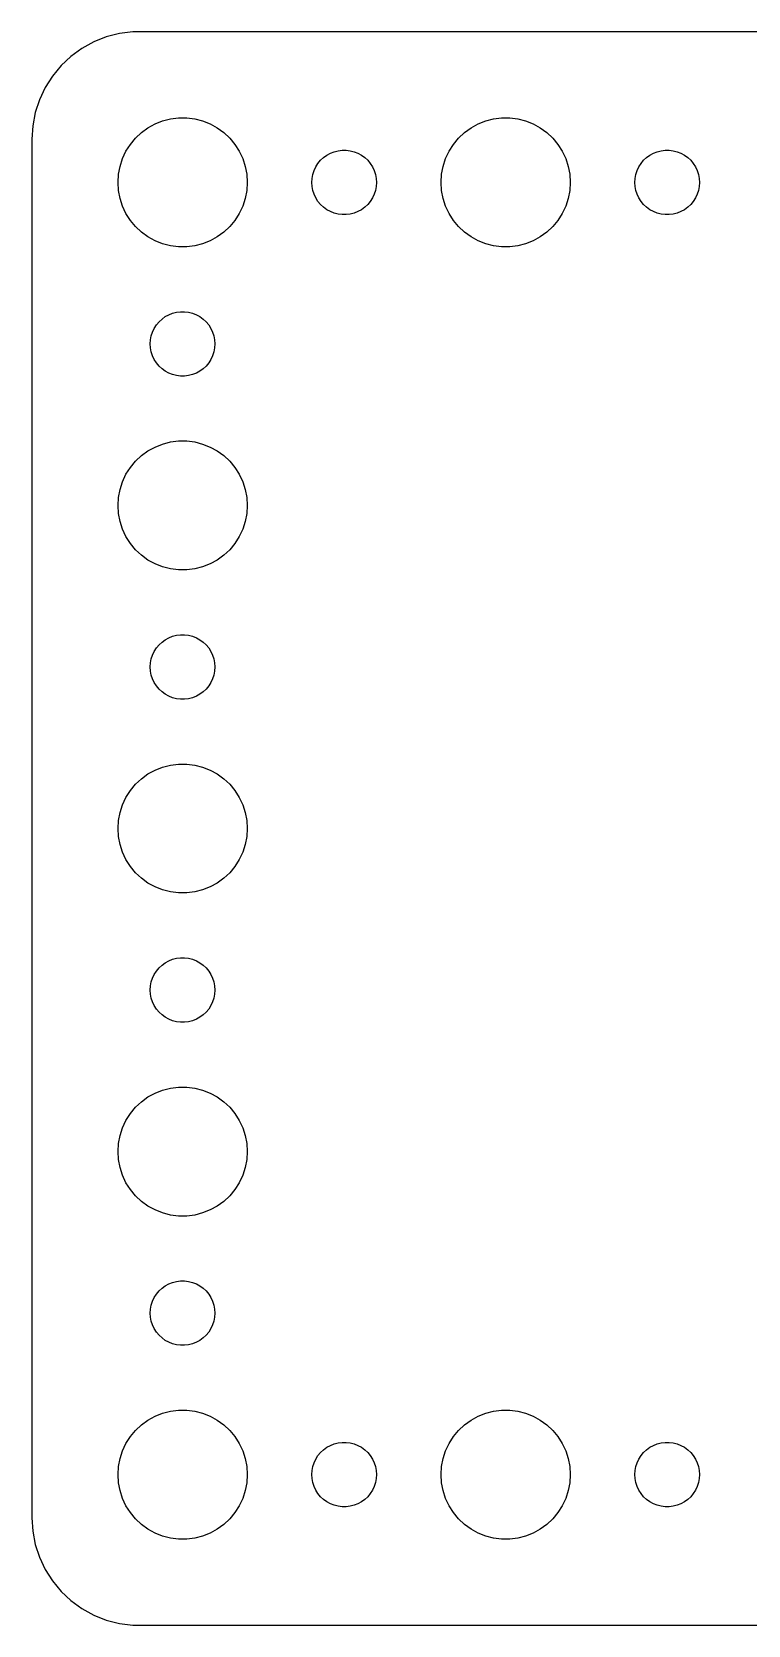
# Model space of a CAD drawing. Header units: metres. Extents: x -37 to 37, y 131 to 289.
# Drawn here: x -37 to -3.7, y 131 to 205 of the extents above; entities that cross this region are included whole.
import ezdxf

# ---------------------------------------------------------------- set-up
doc = ezdxf.new("R2010")
doc.units = ezdxf.units.M

msp = doc.modelspace()

# ---------------------------------------------------------------- linework, layer by layer
for p, q in [((-32.3139, 204.99), (-32.9369, 204.911)), ((32.3139, 204.99), (-32.3139, 204.99)), ((-34.6791, 204.222), (-35.1871, 203.853)), ((-34.1289, 204.524), (-34.6791, 204.222)), ((-33.5451, 204.755), (-34.1289, 204.524)), ((-32.9369, 204.911), (-33.5451, 204.755)), ((-35.1871, 203.853), (-35.6448, 203.423)), ((-36.0451, 202.939), (-36.3815, 202.409)), ((-35.6448, 203.423), (-36.0451, 202.939)), ((-36.3815, 202.409), (-36.6489, 201.841)), ((-36.8429, 201.243), (-36.9606, 200.627)), ((-36.6489, 201.841), (-36.8429, 201.243)), ((-36.9606, 200.627), (-37, 200)), ((-31.9123, 200.312), (-31.6075, 200.533)), ((-31.6075, 200.533), (-31.2773, 200.714)), ((-31.2773, 200.714), (-30.927, 200.853)), ((-30.927, 200.853), (-30.5621, 200.947)), ((-30.5621, 200.947), (-30.1884, 200.994)), ((-30.1884, 200.994), (-29.8116, 200.994)), ((-29.8116, 200.994), (-29.4379, 200.947)), ((-29.4379, 200.947), (-29.0729, 200.853)), ((-29.0729, 200.853), (-28.7227, 200.714)), ((-28.7227, 200.714), (-28.3925, 200.533)), ((-28.3925, 200.533), (-28.0877, 200.312)), ((-16.9123, 200.312), (-16.6075, 200.533)), ((-16.6075, 200.533), (-16.2773, 200.714)), ((-16.2773, 200.714), (-15.927, 200.853)), ((-15.927, 200.853), (-15.5621, 200.947)), ((-15.5621, 200.947), (-15.1884, 200.994)), ((-15.1884, 200.994), (-14.8116, 200.994)), ((-14.8116, 200.994), (-14.4379, 200.947)), ((-14.4379, 200.947), (-14.0729, 200.853)), ((-14.0729, 200.853), (-13.7227, 200.714)), ((-13.7227, 200.714), (-13.3925, 200.533)), ((-13.3925, 200.533), (-13.0877, 200.312)), ((-37, 200), (-37, 136)), ((-32.6289, 199.445), (-32.427, 199.763)), ((-32.427, 199.763), (-32.1869, 200.054)), ((-32.1869, 200.054), (-31.9123, 200.312)), ((-28.0877, 200.312), (-27.8131, 200.054)), ((-27.8131, 200.054), (-27.5729, 199.763)), ((-27.5729, 199.763), (-27.3711, 199.445)), ((-17.6289, 199.445), (-17.427, 199.763)), ((-17.427, 199.763), (-17.1869, 200.054)), ((-17.1869, 200.054), (-16.9123, 200.312)), ((-13.0877, 200.312), (-12.8131, 200.054)), ((-12.8131, 200.054), (-12.5729, 199.763)), ((-12.5729, 199.763), (-12.3711, 199.445)), ((-32.9057, 198.746), (-32.7893, 199.104)), ((-32.7893, 199.104), (-32.6289, 199.445)), ((-27.3711, 199.445), (-27.2107, 199.104)), ((-27.2107, 199.104), (-27.0942, 198.746)), ((-23.7135, 198.882), (-23.5934, 199.027)), ((-23.5934, 199.027), (-23.4561, 199.156)), ((-23.4561, 199.156), (-23.3037, 199.266)), ((-23.3037, 199.266), (-23.1387, 199.357)), ((-23.1387, 199.357), (-22.9635, 199.427)), ((-22.9635, 199.427), (-22.7811, 199.473)), ((-22.7811, 199.473), (-22.5942, 199.497)), ((-22.5942, 199.497), (-22.4058, 199.497)), ((-22.4058, 199.497), (-22.2189, 199.473)), ((-22.2189, 199.473), (-22.0365, 199.427)), ((-22.0365, 199.427), (-21.8613, 199.357)), ((-21.8613, 199.357), (-21.6963, 199.266)), ((-21.6963, 199.266), (-21.5439, 199.156)), ((-21.5439, 199.156), (-21.4065, 199.027)), ((-21.4065, 199.027), (-21.2865, 198.882)), ((-17.9057, 198.746), (-17.7893, 199.104)), ((-17.7893, 199.104), (-17.6289, 199.445)), ((-12.3711, 199.445), (-12.2107, 199.104)), ((-12.2107, 199.104), (-12.0942, 198.746)), ((-8.71352, 198.882), (-8.59344, 199.027)), ((-8.59344, 199.027), (-8.45613, 199.156)), ((-8.45613, 199.156), (-8.30373, 199.266)), ((-8.30373, 199.266), (-8.13866, 199.357)), ((-8.13866, 199.357), (-7.96352, 199.427)), ((-7.96352, 199.427), (-7.78107, 199.473)), ((-7.78107, 199.473), (-7.59418, 199.497)), ((-7.59418, 199.497), (-7.40581, 199.497)), ((-7.40581, 199.497), (-7.21892, 199.473)), ((-7.21892, 199.473), (-7.03647, 199.427)), ((-7.03647, 199.427), (-6.86133, 199.357)), ((-6.86133, 199.357), (-6.69626, 199.266)), ((-6.69626, 199.266), (-6.54385, 199.156)), ((-6.54385, 199.156), (-6.40654, 199.027)), ((-6.40654, 199.027), (-6.28647, 198.882)), ((-33, 198), (-32.9763, 198.376)), ((-32.9763, 198.376), (-32.9057, 198.746)), ((-27.0942, 198.746), (-27.0237, 198.376)), ((-27.0237, 198.376), (-27, 198)), ((-23.9882, 198.188), (-23.9529, 198.373)), ((-23.9529, 198.373), (-23.8947, 198.552)), ((-23.8947, 198.552), (-23.8145, 198.723)), ((-23.8145, 198.723), (-23.7135, 198.882)), ((-21.2865, 198.882), (-21.1855, 198.723)), ((-21.1855, 198.723), (-21.1053, 198.552)), ((-21.1053, 198.552), (-21.0471, 198.373)), ((-21.0471, 198.373), (-21.0118, 198.188)), ((-18, 198), (-17.9763, 198.376)), ((-17.9763, 198.376), (-17.9057, 198.746)), ((-12.0942, 198.746), (-12.0237, 198.376)), ((-12.0237, 198.376), (-12, 198)), ((-8.98816, 198.188), (-8.95287, 198.373)), ((-8.95287, 198.373), (-8.89465, 198.552)), ((-8.89465, 198.552), (-8.81445, 198.723)), ((-8.81445, 198.723), (-8.71352, 198.882)), ((-6.28647, 198.882), (-6.18553, 198.723)), ((-6.18553, 198.723), (-6.10533, 198.552)), ((-6.10533, 198.552), (-6.04712, 198.373)), ((-6.04712, 198.373), (-6.01183, 198.188)), ((-32.9763, 197.624), (-33, 198)), ((-32.9057, 197.254), (-32.9763, 197.624)), ((-27.0237, 197.624), (-27.0942, 197.254)), ((-27, 198), (-27.0237, 197.624)), ((-24, 198), (-23.9882, 198.188)), ((-23.9882, 197.812), (-24, 198)), ((-23.9529, 197.627), (-23.9882, 197.812)), ((-23.8947, 197.448), (-23.9529, 197.627)), ((-21.0471, 197.627), (-21.1053, 197.448)), ((-21.0118, 197.812), (-21.0471, 197.627)), ((-21.0118, 198.188), (-21, 198)), ((-21, 198), (-21.0118, 197.812)), ((-17.9763, 197.624), (-18, 198)), ((-17.9057, 197.254), (-17.9763, 197.624)), ((-12.0237, 197.624), (-12.0942, 197.254)), ((-12, 198), (-12.0237, 197.624)), ((-9, 198), (-8.98816, 198.188)), ((-8.98816, 197.812), (-9, 198)), ((-8.95287, 197.627), (-8.98816, 197.812)), ((-8.89465, 197.448), (-8.95287, 197.627)), ((-6.04712, 197.627), (-6.10533, 197.448)), ((-6.01183, 197.812), (-6.04712, 197.627)), ((-6.01183, 198.188), (-6, 198)), ((-6, 198), (-6.01183, 197.812)), ((-32.7893, 196.896), (-32.9057, 197.254)), ((-32.6289, 196.555), (-32.7893, 196.896)), ((-27.2107, 196.896), (-27.3711, 196.555)), ((-27.0942, 197.254), (-27.2107, 196.896)), ((-23.8145, 197.277), (-23.8947, 197.448)), ((-23.7135, 197.118), (-23.8145, 197.277)), ((-23.5934, 196.973), (-23.7135, 197.118)), ((-23.4561, 196.844), (-23.5934, 196.973)), ((-23.3037, 196.734), (-23.4561, 196.844)), ((-21.5439, 196.844), (-21.6963, 196.734)), ((-21.4065, 196.973), (-21.5439, 196.844)), ((-21.2865, 197.118), (-21.4065, 196.973)), ((-21.1855, 197.277), (-21.2865, 197.118)), ((-21.1053, 197.448), (-21.1855, 197.277)), ((-17.7893, 196.896), (-17.9057, 197.254)), ((-17.6289, 196.555), (-17.7893, 196.896)), ((-12.2107, 196.896), (-12.3711, 196.555)), ((-12.0942, 197.254), (-12.2107, 196.896)), ((-8.81445, 197.277), (-8.89465, 197.448)), ((-8.71352, 197.118), (-8.81445, 197.277)), ((-8.59344, 196.973), (-8.71352, 197.118)), ((-8.45613, 196.844), (-8.59344, 196.973)), ((-8.30373, 196.734), (-8.45613, 196.844)), ((-6.54385, 196.844), (-6.69626, 196.734)), ((-6.40654, 196.973), (-6.54385, 196.844)), ((-6.28647, 197.118), (-6.40654, 196.973)), ((-6.18553, 197.277), (-6.28647, 197.118)), ((-6.10533, 197.448), (-6.18553, 197.277)), ((-32.427, 196.237), (-32.6289, 196.555)), ((-32.1869, 195.946), (-32.427, 196.237)), ((-27.5729, 196.237), (-27.8131, 195.946)), ((-27.3711, 196.555), (-27.5729, 196.237)), ((-23.1387, 196.643), (-23.3037, 196.734)), ((-22.9635, 196.573), (-23.1387, 196.643)), ((-22.7811, 196.527), (-22.9635, 196.573)), ((-22.5942, 196.503), (-22.7811, 196.527)), ((-22.4058, 196.503), (-22.5942, 196.503)), ((-22.2189, 196.527), (-22.4058, 196.503)), ((-22.0365, 196.573), (-22.2189, 196.527)), ((-21.8613, 196.643), (-22.0365, 196.573)), ((-21.6963, 196.734), (-21.8613, 196.643)), ((-17.427, 196.237), (-17.6289, 196.555)), ((-17.1869, 195.946), (-17.427, 196.237)), ((-12.5729, 196.237), (-12.8131, 195.946)), ((-12.3711, 196.555), (-12.5729, 196.237)), ((-8.13866, 196.643), (-8.30373, 196.734)), ((-7.96352, 196.573), (-8.13866, 196.643)), ((-7.78107, 196.527), (-7.96352, 196.573)), ((-7.59418, 196.503), (-7.78107, 196.527)), ((-7.40581, 196.503), (-7.59418, 196.503)), ((-7.21892, 196.527), (-7.40581, 196.503)), ((-7.03647, 196.573), (-7.21892, 196.527)), ((-6.86133, 196.643), (-7.03647, 196.573)), ((-6.69626, 196.734), (-6.86133, 196.643)), ((-31.9123, 195.688), (-32.1869, 195.946)), ((-31.6075, 195.467), (-31.9123, 195.688)), ((-31.2773, 195.286), (-31.6075, 195.467)), ((-28.3925, 195.467), (-28.7227, 195.286)), ((-28.0877, 195.688), (-28.3925, 195.467)), ((-27.8131, 195.946), (-28.0877, 195.688)), ((-16.9123, 195.688), (-17.1869, 195.946)), ((-16.6075, 195.467), (-16.9123, 195.688)), ((-16.2773, 195.286), (-16.6075, 195.467)), ((-13.3925, 195.467), (-13.7227, 195.286)), ((-13.0877, 195.688), (-13.3925, 195.467)), ((-12.8131, 195.946), (-13.0877, 195.688)), ((-30.927, 195.147), (-31.2773, 195.286)), ((-30.5621, 195.053), (-30.927, 195.147)), ((-30.1884, 195.006), (-30.5621, 195.053)), ((-29.8116, 195.006), (-30.1884, 195.006)), ((-29.4379, 195.053), (-29.8116, 195.006)), ((-29.0729, 195.147), (-29.4379, 195.053)), ((-28.7227, 195.286), (-29.0729, 195.147)), ((-15.927, 195.147), (-16.2773, 195.286)), ((-15.5621, 195.053), (-15.927, 195.147)), ((-15.1884, 195.006), (-15.5621, 195.053)), ((-14.8116, 195.006), (-15.1884, 195.006)), ((-14.4379, 195.053), (-14.8116, 195.006)), ((-14.0729, 195.147), (-14.4379, 195.053)), ((-13.7227, 195.286), (-14.0729, 195.147)), ((-31.0934, 191.527), (-30.9561, 191.656)), ((-30.9561, 191.656), (-30.8037, 191.766)), ((-30.8037, 191.766), (-30.6387, 191.857)), ((-30.6387, 191.857), (-30.4635, 191.927)), ((-30.4635, 191.927), (-30.2811, 191.973)), ((-30.2811, 191.973), (-30.0942, 191.997)), ((-30.0942, 191.997), (-29.9058, 191.997)), ((-29.9058, 191.997), (-29.7189, 191.973)), ((-29.7189, 191.973), (-29.5365, 191.927)), ((-29.5365, 191.927), (-29.3613, 191.857)), ((-29.3613, 191.857), (-29.1963, 191.766)), ((-29.1963, 191.766), (-29.0439, 191.656)), ((-29.0439, 191.656), (-28.9065, 191.527)), ((-31.4882, 190.688), (-31.4529, 190.873)), ((-31.4529, 190.873), (-31.3947, 191.052)), ((-31.3947, 191.052), (-31.3145, 191.223)), ((-31.3145, 191.223), (-31.2135, 191.382)), ((-31.2135, 191.382), (-31.0934, 191.527)), ((-28.9065, 191.527), (-28.7865, 191.382)), ((-28.7865, 191.382), (-28.6855, 191.223)), ((-28.6855, 191.223), (-28.6053, 191.052)), ((-28.6053, 191.052), (-28.5471, 190.873)), ((-28.5471, 190.873), (-28.5118, 190.688)), ((-31.5, 190.5), (-31.4882, 190.688)), ((-31.4882, 190.312), (-31.5, 190.5)), ((-31.4529, 190.127), (-31.4882, 190.312)), ((-28.5118, 190.312), (-28.5471, 190.127)), ((-28.5118, 190.688), (-28.5, 190.5)), ((-28.5, 190.5), (-28.5118, 190.312)), ((-31.3947, 189.948), (-31.4529, 190.127)), ((-31.3145, 189.777), (-31.3947, 189.948)), ((-31.2135, 189.618), (-31.3145, 189.777)), ((-31.0934, 189.473), (-31.2135, 189.618)), ((-30.9561, 189.344), (-31.0934, 189.473)), ((-28.9065, 189.473), (-29.0439, 189.344)), ((-28.7865, 189.618), (-28.9065, 189.473)), ((-28.6855, 189.777), (-28.7865, 189.618)), ((-28.6053, 189.948), (-28.6855, 189.777)), ((-28.5471, 190.127), (-28.6053, 189.948)), ((-30.8037, 189.234), (-30.9561, 189.344)), ((-30.6387, 189.143), (-30.8037, 189.234)), ((-30.4635, 189.073), (-30.6387, 189.143)), ((-30.2811, 189.027), (-30.4635, 189.073)), ((-30.0942, 189.003), (-30.2811, 189.027)), ((-29.9058, 189.003), (-30.0942, 189.003)), ((-29.7189, 189.027), (-29.9058, 189.003)), ((-29.5365, 189.073), (-29.7189, 189.027)), ((-29.3613, 189.143), (-29.5365, 189.073)), ((-29.1963, 189.234), (-29.3613, 189.143)), ((-29.0439, 189.344), (-29.1963, 189.234)), ((-31.6075, 185.533), (-31.2773, 185.714)), ((-31.2773, 185.714), (-30.927, 185.853)), ((-30.927, 185.853), (-30.5621, 185.947)), ((-30.5621, 185.947), (-30.1884, 185.994)), ((-30.1884, 185.994), (-29.8116, 185.994)), ((-29.8116, 185.994), (-29.4379, 185.947)), ((-29.4379, 185.947), (-29.0729, 185.853)), ((-29.0729, 185.853), (-28.7227, 185.714)), ((-28.7227, 185.714), (-28.3925, 185.533)), ((-32.427, 184.763), (-32.1869, 185.054)), ((-32.1869, 185.054), (-31.9123, 185.312)), ((-31.9123, 185.312), (-31.6075, 185.533)), ((-28.3925, 185.533), (-28.0877, 185.312)), ((-28.0877, 185.312), (-27.8131, 185.054)), ((-27.8131, 185.054), (-27.5729, 184.763)), ((-32.7893, 184.104), (-32.6289, 184.445)), ((-32.6289, 184.445), (-32.427, 184.763)), ((-27.5729, 184.763), (-27.3711, 184.445)), ((-27.3711, 184.445), (-27.2107, 184.104)), ((-32.9763, 183.376), (-32.9057, 183.746)), ((-32.9057, 183.746), (-32.7893, 184.104)), ((-27.2107, 184.104), (-27.0942, 183.746)), ((-27.0942, 183.746), (-27.0237, 183.376)), ((-33, 183), (-32.9763, 183.376)), ((-32.9763, 182.624), (-33, 183)), ((-27.0237, 183.376), (-27, 183)), ((-27, 183), (-27.0237, 182.624)), ((-32.9057, 182.254), (-32.9763, 182.624)), ((-32.7893, 181.896), (-32.9057, 182.254)), ((-27.0942, 182.254), (-27.2107, 181.896)), ((-27.0237, 182.624), (-27.0942, 182.254)), ((-32.6289, 181.555), (-32.7893, 181.896)), ((-32.427, 181.237), (-32.6289, 181.555)), ((-27.3711, 181.555), (-27.5729, 181.237)), ((-27.2107, 181.896), (-27.3711, 181.555)), ((-32.1869, 180.946), (-32.427, 181.237)), ((-31.9123, 180.688), (-32.1869, 180.946)), ((-31.6075, 180.467), (-31.9123, 180.688)), ((-28.0877, 180.688), (-28.3925, 180.467)), ((-27.8131, 180.946), (-28.0877, 180.688)), ((-27.5729, 181.237), (-27.8131, 180.946)), ((-31.2773, 180.286), (-31.6075, 180.467)), ((-30.927, 180.147), (-31.2773, 180.286)), ((-30.5621, 180.053), (-30.927, 180.147)), ((-30.1884, 180.006), (-30.5621, 180.053)), ((-29.8116, 180.006), (-30.1884, 180.006)), ((-29.4379, 180.053), (-29.8116, 180.006)), ((-29.0729, 180.147), (-29.4379, 180.053)), ((-28.7227, 180.286), (-29.0729, 180.147)), ((-28.3925, 180.467), (-28.7227, 180.286)), ((-30.8037, 176.766), (-30.6387, 176.857)), ((-30.6387, 176.857), (-30.4635, 176.927)), ((-30.4635, 176.927), (-30.2811, 176.973)), ((-30.2811, 176.973), (-30.0942, 176.997)), ((-30.0942, 176.997), (-29.9058, 176.997)), ((-29.9058, 176.997), (-29.7189, 176.973)), ((-29.7189, 176.973), (-29.5365, 176.927)), ((-29.5365, 176.927), (-29.3613, 176.857)), ((-29.3613, 176.857), (-29.1963, 176.766)), ((-31.3947, 176.052), (-31.3145, 176.223)), ((-31.3145, 176.223), (-31.2135, 176.382)), ((-31.2135, 176.382), (-31.0934, 176.527)), ((-31.0934, 176.527), (-30.9561, 176.656)), ((-30.9561, 176.656), (-30.8037, 176.766)), ((-29.1963, 176.766), (-29.0439, 176.656)), ((-29.0439, 176.656), (-28.9065, 176.527)), ((-28.9065, 176.527), (-28.7865, 176.382)), ((-28.7865, 176.382), (-28.6855, 176.223)), ((-28.6855, 176.223), (-28.6053, 176.052)), ((-31.5, 175.5), (-31.4882, 175.688)), ((-31.4882, 175.312), (-31.5, 175.5)), ((-31.4882, 175.688), (-31.4529, 175.873)), ((-31.4529, 175.873), (-31.3947, 176.052)), ((-28.6053, 176.052), (-28.5471, 175.873)), ((-28.5471, 175.873), (-28.5118, 175.688)), ((-28.5118, 175.688), (-28.5, 175.5)), ((-28.5, 175.5), (-28.5118, 175.312)), ((-31.4529, 175.127), (-31.4882, 175.312)), ((-31.3947, 174.948), (-31.4529, 175.127)), ((-31.3145, 174.777), (-31.3947, 174.948)), ((-31.2135, 174.618), (-31.3145, 174.777)), ((-31.0934, 174.473), (-31.2135, 174.618)), ((-28.7865, 174.618), (-28.9065, 174.473)), ((-28.6855, 174.777), (-28.7865, 174.618)), ((-28.6053, 174.948), (-28.6855, 174.777)), ((-28.5471, 175.127), (-28.6053, 174.948)), ((-28.5118, 175.312), (-28.5471, 175.127)), ((-30.9561, 174.344), (-31.0934, 174.473)), ((-30.8037, 174.234), (-30.9561, 174.344)), ((-30.6387, 174.143), (-30.8037, 174.234)), ((-30.4635, 174.073), (-30.6387, 174.143)), ((-30.2811, 174.027), (-30.4635, 174.073)), ((-30.0942, 174.003), (-30.2811, 174.027)), ((-29.9058, 174.003), (-30.0942, 174.003)), ((-29.7189, 174.027), (-29.9058, 174.003)), ((-29.5365, 174.073), (-29.7189, 174.027)), ((-29.3613, 174.143), (-29.5365, 174.073)), ((-29.1963, 174.234), (-29.3613, 174.143)), ((-29.0439, 174.344), (-29.1963, 174.234)), ((-28.9065, 174.473), (-29.0439, 174.344)), ((-30.927, 170.853), (-30.5621, 170.947)), ((-30.5621, 170.947), (-30.1884, 170.994)), ((-30.1884, 170.994), (-29.8116, 170.994)), ((-29.8116, 170.994), (-29.4379, 170.947)), ((-29.4379, 170.947), (-29.0729, 170.853)), ((-32.1869, 170.054), (-31.9123, 170.312)), ((-31.9123, 170.312), (-31.6075, 170.533)), ((-31.6075, 170.533), (-31.2773, 170.714)), ((-31.2773, 170.714), (-30.927, 170.853)), ((-29.0729, 170.853), (-28.7227, 170.714)), ((-28.7227, 170.714), (-28.3925, 170.533)), ((-28.3925, 170.533), (-28.0877, 170.312)), ((-28.0877, 170.312), (-27.8131, 170.054)), ((-32.7893, 169.104), (-32.6289, 169.445)), ((-32.6289, 169.445), (-32.427, 169.763)), ((-32.427, 169.763), (-32.1869, 170.054)), ((-27.8131, 170.054), (-27.5729, 169.763)), ((-27.5729, 169.763), (-27.3711, 169.445)), ((-27.3711, 169.445), (-27.2107, 169.104)), ((-32.9763, 168.376), (-32.9057, 168.746)), ((-32.9057, 168.746), (-32.7893, 169.104)), ((-27.2107, 169.104), (-27.0942, 168.746)), ((-27.0942, 168.746), (-27.0237, 168.376)), ((-33, 168), (-32.9763, 168.376)), ((-32.9763, 167.624), (-33, 168)), ((-27.0237, 168.376), (-27, 168)), ((-27, 168), (-27.0237, 167.624)), ((-32.9057, 167.254), (-32.9763, 167.624)), ((-32.7893, 166.896), (-32.9057, 167.254)), ((-27.0942, 167.254), (-27.2107, 166.896)), ((-27.0237, 167.624), (-27.0942, 167.254)), ((-32.6289, 166.555), (-32.7893, 166.896)), ((-32.427, 166.237), (-32.6289, 166.555)), ((-27.3711, 166.555), (-27.5729, 166.237)), ((-27.2107, 166.896), (-27.3711, 166.555)), ((-32.1869, 165.946), (-32.427, 166.237)), ((-31.9123, 165.688), (-32.1869, 165.946)), ((-27.8131, 165.946), (-28.0877, 165.688)), ((-27.5729, 166.237), (-27.8131, 165.946)), ((-31.6075, 165.467), (-31.9123, 165.688)), ((-31.2773, 165.286), (-31.6075, 165.467)), ((-30.927, 165.147), (-31.2773, 165.286)), ((-30.5621, 165.053), (-30.927, 165.147)), ((-30.1884, 165.006), (-30.5621, 165.053)), ((-29.8116, 165.006), (-30.1884, 165.006)), ((-29.4379, 165.053), (-29.8116, 165.006)), ((-29.0729, 165.147), (-29.4379, 165.053)), ((-28.7227, 165.286), (-29.0729, 165.147)), ((-28.3925, 165.467), (-28.7227, 165.286)), ((-28.0877, 165.688), (-28.3925, 165.467)), ((-31.3145, 161.223), (-31.2135, 161.382)), ((-31.2135, 161.382), (-31.0934, 161.527)), ((-31.0934, 161.527), (-30.9561, 161.656)), ((-30.9561, 161.656), (-30.8037, 161.766)), ((-30.8037, 161.766), (-30.6387, 161.857)), ((-30.6387, 161.857), (-30.4635, 161.927)), ((-30.4635, 161.927), (-30.2811, 161.973)), ((-30.2811, 161.973), (-30.0942, 161.997)), ((-30.0942, 161.997), (-29.9058, 161.997)), ((-29.9058, 161.997), (-29.7189, 161.973)), ((-29.7189, 161.973), (-29.5365, 161.927)), ((-29.5365, 161.927), (-29.3613, 161.857)), ((-29.3613, 161.857), (-29.1963, 161.766)), ((-29.1963, 161.766), (-29.0439, 161.656)), ((-29.0439, 161.656), (-28.9065, 161.527)), ((-28.9065, 161.527), (-28.7865, 161.382)), ((-28.7865, 161.382), (-28.6855, 161.223)), ((-31.5, 160.5), (-31.4882, 160.688)), ((-31.4882, 160.688), (-31.4529, 160.873)), ((-31.4529, 160.873), (-31.3947, 161.052)), ((-31.3947, 161.052), (-31.3145, 161.223)), ((-28.6855, 161.223), (-28.6053, 161.052)), ((-28.6053, 161.052), (-28.5471, 160.873)), ((-28.5471, 160.873), (-28.5118, 160.688)), ((-28.5118, 160.688), (-28.5, 160.5)), ((-31.4882, 160.312), (-31.5, 160.5)), ((-31.4529, 160.127), (-31.4882, 160.312)), ((-31.3947, 159.948), (-31.4529, 160.127)), ((-31.3145, 159.777), (-31.3947, 159.948)), ((-28.6053, 159.948), (-28.6855, 159.777)), ((-28.5471, 160.127), (-28.6053, 159.948)), ((-28.5118, 160.312), (-28.5471, 160.127)), ((-28.5, 160.5), (-28.5118, 160.312)), ((-31.2135, 159.618), (-31.3145, 159.777)), ((-31.0934, 159.473), (-31.2135, 159.618)), ((-30.9561, 159.344), (-31.0934, 159.473)), ((-30.8037, 159.234), (-30.9561, 159.344)), ((-30.6387, 159.143), (-30.8037, 159.234)), ((-30.4635, 159.073), (-30.6387, 159.143)), ((-30.2811, 159.027), (-30.4635, 159.073)), ((-29.5365, 159.073), (-29.7189, 159.027)), ((-29.3613, 159.143), (-29.5365, 159.073)), ((-29.1963, 159.234), (-29.3613, 159.143)), ((-29.0439, 159.344), (-29.1963, 159.234)), ((-28.9065, 159.473), (-29.0439, 159.344)), ((-28.7865, 159.618), (-28.9065, 159.473)), ((-28.6855, 159.777), (-28.7865, 159.618)), ((-30.0942, 159.003), (-30.2811, 159.027)), ((-29.9058, 159.003), (-30.0942, 159.003)), ((-29.7189, 159.027), (-29.9058, 159.003)), ((-31.9123, 155.312), (-31.6075, 155.533)), ((-31.6075, 155.533), (-31.2773, 155.714)), ((-31.2773, 155.714), (-30.927, 155.853)), ((-30.927, 155.853), (-30.5621, 155.947)), ((-30.5621, 155.947), (-30.1884, 155.994)), ((-30.1884, 155.994), (-29.8116, 155.994)), ((-29.8116, 155.994), (-29.4379, 155.947)), ((-29.4379, 155.947), (-29.0729, 155.853)), ((-29.0729, 155.853), (-28.7227, 155.714)), ((-28.7227, 155.714), (-28.3925, 155.533)), ((-28.3925, 155.533), (-28.0877, 155.312)), ((-32.6289, 154.445), (-32.427, 154.763)), ((-32.427, 154.763), (-32.1869, 155.054)), ((-32.1869, 155.054), (-31.9123, 155.312)), ((-28.0877, 155.312), (-27.8131, 155.054)), ((-27.8131, 155.054), (-27.5729, 154.763)), ((-27.5729, 154.763), (-27.3711, 154.445)), ((-32.9057, 153.746), (-32.7893, 154.104)), ((-32.7893, 154.104), (-32.6289, 154.445)), ((-27.3711, 154.445), (-27.2107, 154.104)), ((-27.2107, 154.104), (-27.0942, 153.746)), ((-33, 153), (-32.9763, 153.376)), ((-32.9763, 153.376), (-32.9057, 153.746)), ((-27.0942, 153.746), (-27.0237, 153.376)), ((-27.0237, 153.376), (-27, 153)), ((-32.9763, 152.624), (-33, 153)), ((-32.9057, 152.254), (-32.9763, 152.624)), ((-27.0237, 152.624), (-27.0942, 152.254)), ((-27, 153), (-27.0237, 152.624)), ((-32.7893, 151.896), (-32.9057, 152.254)), ((-32.6289, 151.555), (-32.7893, 151.896)), ((-27.2107, 151.896), (-27.3711, 151.555)), ((-27.0942, 152.254), (-27.2107, 151.896)), ((-32.427, 151.237), (-32.6289, 151.555)), ((-32.1869, 150.946), (-32.427, 151.237)), ((-31.9123, 150.688), (-32.1869, 150.946)), ((-27.8131, 150.946), (-28.0877, 150.688)), ((-27.5729, 151.237), (-27.8131, 150.946)), ((-27.3711, 151.555), (-27.5729, 151.237)), ((-31.6075, 150.467), (-31.9123, 150.688)), ((-31.2773, 150.286), (-31.6075, 150.467)), ((-30.927, 150.147), (-31.2773, 150.286)), ((-28.7227, 150.286), (-29.0729, 150.147)), ((-28.3925, 150.467), (-28.7227, 150.286)), ((-28.0877, 150.688), (-28.3925, 150.467)), ((-30.5621, 150.053), (-30.927, 150.147)), ((-30.1884, 150.006), (-30.5621, 150.053)), ((-29.8116, 150.006), (-30.1884, 150.006)), ((-29.4379, 150.053), (-29.8116, 150.006)), ((-29.0729, 150.147), (-29.4379, 150.053)), ((-31.2135, 146.382), (-31.0934, 146.527)), ((-31.0934, 146.527), (-30.9561, 146.656)), ((-30.9561, 146.656), (-30.8037, 146.766)), ((-30.8037, 146.766), (-30.6387, 146.857)), ((-30.6387, 146.857), (-30.4635, 146.927)), ((-30.4635, 146.927), (-30.2811, 146.973)), ((-30.2811, 146.973), (-30.0942, 146.997)), ((-30.0942, 146.997), (-29.9058, 146.997)), ((-29.9058, 146.997), (-29.7189, 146.973)), ((-29.7189, 146.973), (-29.5365, 146.927)), ((-29.5365, 146.927), (-29.3613, 146.857)), ((-29.3613, 146.857), (-29.1963, 146.766)), ((-29.1963, 146.766), (-29.0439, 146.656)), ((-29.0439, 146.656), (-28.9065, 146.527)), ((-28.9065, 146.527), (-28.7865, 146.382)), ((-31.4882, 145.688), (-31.4529, 145.873)), ((-31.4529, 145.873), (-31.3947, 146.052)), ((-31.3947, 146.052), (-31.3145, 146.223)), ((-31.3145, 146.223), (-31.2135, 146.382)), ((-28.7865, 146.382), (-28.6855, 146.223)), ((-28.6855, 146.223), (-28.6053, 146.052)), ((-28.6053, 146.052), (-28.5471, 145.873)), ((-28.5471, 145.873), (-28.5118, 145.688)), ((-31.5, 145.5), (-31.4882, 145.688)), ((-31.4882, 145.312), (-31.5, 145.5)), ((-31.4529, 145.127), (-31.4882, 145.312)), ((-31.3947, 144.948), (-31.4529, 145.127)), ((-28.5471, 145.127), (-28.6053, 144.948)), ((-28.5118, 145.312), (-28.5471, 145.127)), ((-28.5118, 145.688), (-28.5, 145.5)), ((-28.5, 145.5), (-28.5118, 145.312)), ((-31.3145, 144.777), (-31.3947, 144.948)), ((-31.2135, 144.618), (-31.3145, 144.777)), ((-31.0934, 144.473), (-31.2135, 144.618)), ((-30.9561, 144.344), (-31.0934, 144.473)), ((-30.8037, 144.234), (-30.9561, 144.344)), ((-29.0439, 144.344), (-29.1963, 144.234)), ((-28.9065, 144.473), (-29.0439, 144.344)), ((-28.7865, 144.618), (-28.9065, 144.473)), ((-28.6855, 144.777), (-28.7865, 144.618)), ((-28.6053, 144.948), (-28.6855, 144.777)), ((-30.6387, 144.143), (-30.8037, 144.234)), ((-30.4635, 144.073), (-30.6387, 144.143)), ((-30.2811, 144.027), (-30.4635, 144.073)), ((-30.0942, 144.003), (-30.2811, 144.027)), ((-29.9058, 144.003), (-30.0942, 144.003)), ((-29.7189, 144.027), (-29.9058, 144.003)), ((-29.5365, 144.073), (-29.7189, 144.027)), ((-29.3613, 144.143), (-29.5365, 144.073)), ((-29.1963, 144.234), (-29.3613, 144.143)), ((-31.6075, 140.533), (-31.2773, 140.714)), ((-31.2773, 140.714), (-30.927, 140.853)), ((-30.927, 140.853), (-30.5621, 140.947)), ((-30.5621, 140.947), (-30.1884, 140.994)), ((-30.1884, 140.994), (-29.8116, 140.994)), ((-29.8116, 140.994), (-29.4379, 140.947)), ((-29.4379, 140.947), (-29.0729, 140.853)), ((-29.0729, 140.853), (-28.7227, 140.714)), ((-28.7227, 140.714), (-28.3925, 140.533)), ((-16.6075, 140.533), (-16.2773, 140.714)), ((-16.2773, 140.714), (-15.927, 140.853)), ((-15.927, 140.853), (-15.5621, 140.947)), ((-15.5621, 140.947), (-15.1884, 140.994)), ((-15.1884, 140.994), (-14.8116, 140.994)), ((-14.8116, 140.994), (-14.4379, 140.947)), ((-14.4379, 140.947), (-14.0729, 140.853)), ((-14.0729, 140.853), (-13.7227, 140.714)), ((-13.7227, 140.714), (-13.3925, 140.533)), ((-32.427, 139.763), (-32.1869, 140.054)), ((-32.1869, 140.054), (-31.9123, 140.312)), ((-31.9123, 140.312), (-31.6075, 140.533)), ((-28.3925, 140.533), (-28.0877, 140.312)), ((-28.0877, 140.312), (-27.8131, 140.054)), ((-27.8131, 140.054), (-27.5729, 139.763)), ((-17.427, 139.763), (-17.1869, 140.054)), ((-17.1869, 140.054), (-16.9123, 140.312)), ((-16.9123, 140.312), (-16.6075, 140.533)), ((-13.3925, 140.533), (-13.0877, 140.312)), ((-13.0877, 140.312), (-12.8131, 140.054)), ((-12.8131, 140.054), (-12.5729, 139.763)), ((-32.9057, 138.746), (-32.7893, 139.104)), ((-32.7893, 139.104), (-32.6289, 139.445)), ((-32.6289, 139.445), (-32.427, 139.763)), ((-27.5729, 139.763), (-27.3711, 139.445)), ((-27.3711, 139.445), (-27.2107, 139.104)), ((-27.2107, 139.104), (-27.0942, 138.746)), ((-23.5934, 139.027), (-23.4561, 139.156)), ((-23.4561, 139.156), (-23.3037, 139.266)), ((-23.3037, 139.266), (-23.1387, 139.357)), ((-23.1387, 139.357), (-22.9635, 139.427)), ((-22.9635, 139.427), (-22.7811, 139.473)), ((-22.7811, 139.473), (-22.5942, 139.497)), ((-22.5942, 139.497), (-22.4058, 139.497)), ((-22.4058, 139.497), (-22.2189, 139.473)), ((-22.2189, 139.473), (-22.0365, 139.427)), ((-22.0365, 139.427), (-21.8613, 139.357)), ((-21.8613, 139.357), (-21.6963, 139.266)), ((-21.6963, 139.266), (-21.5439, 139.156)), ((-21.5439, 139.156), (-21.4065, 139.027)), ((-17.9057, 138.746), (-17.7893, 139.104)), ((-17.7893, 139.104), (-17.6289, 139.445)), ((-17.6289, 139.445), (-17.427, 139.763)), ((-12.5729, 139.763), (-12.3711, 139.445)), ((-12.3711, 139.445), (-12.2107, 139.104)), ((-12.2107, 139.104), (-12.0942, 138.746)), ((-8.59344, 139.027), (-8.45613, 139.156)), ((-8.45613, 139.156), (-8.30373, 139.266)), ((-8.30373, 139.266), (-8.13866, 139.357)), ((-8.13866, 139.357), (-7.96352, 139.427)), ((-7.96352, 139.427), (-7.78107, 139.473)), ((-7.78107, 139.473), (-7.59418, 139.497)), ((-7.59418, 139.497), (-7.40581, 139.497)), ((-7.40581, 139.497), (-7.21892, 139.473)), ((-7.21892, 139.473), (-7.03647, 139.427)), ((-7.03647, 139.427), (-6.86133, 139.357)), ((-6.86133, 139.357), (-6.69626, 139.266)), ((-6.69626, 139.266), (-6.54385, 139.156)), ((-6.54385, 139.156), (-6.40654, 139.027)), ((-33, 138), (-32.9763, 138.376)), ((-32.9763, 138.376), (-32.9057, 138.746)), ((-27.0942, 138.746), (-27.0237, 138.376)), ((-27.0237, 138.376), (-27, 138)), ((-23.9882, 138.188), (-23.9529, 138.373)), ((-23.9529, 138.373), (-23.8947, 138.552)), ((-23.8947, 138.552), (-23.8145, 138.723)), ((-23.8145, 138.723), (-23.7135, 138.882)), ((-23.7135, 138.882), (-23.5934, 139.027)), ((-21.4065, 139.027), (-21.2865, 138.882)), ((-21.2865, 138.882), (-21.1855, 138.723)), ((-21.1855, 138.723), (-21.1053, 138.552)), ((-21.1053, 138.552), (-21.0471, 138.373)), ((-21.0471, 138.373), (-21.0118, 138.188)), ((-18, 138), (-17.9763, 138.376)), ((-17.9763, 138.376), (-17.9057, 138.746)), ((-12.0942, 138.746), (-12.0237, 138.376)), ((-12.0237, 138.376), (-12, 138)), ((-8.98816, 138.188), (-8.95287, 138.373)), ((-8.95287, 138.373), (-8.89465, 138.552)), ((-8.89465, 138.552), (-8.81445, 138.723)), ((-8.81445, 138.723), (-8.71352, 138.882)), ((-8.71352, 138.882), (-8.59344, 139.027)), ((-6.40654, 139.027), (-6.28647, 138.882)), ((-6.28647, 138.882), (-6.18553, 138.723)), ((-6.18553, 138.723), (-6.10533, 138.552)), ((-6.10533, 138.552), (-6.04712, 138.373)), ((-6.04712, 138.373), (-6.01183, 138.188)), ((-32.9763, 137.624), (-33, 138)), ((-32.9057, 137.254), (-32.9763, 137.624)), ((-27.0237, 137.624), (-27.0942, 137.254)), ((-27, 138), (-27.0237, 137.624)), ((-24, 138), (-23.9882, 138.188)), ((-23.9882, 137.812), (-24, 138)), ((-23.9529, 137.627), (-23.9882, 137.812)), ((-23.8947, 137.448), (-23.9529, 137.627)), ((-21.0471, 137.627), (-21.1053, 137.448)), ((-21.0118, 137.812), (-21.0471, 137.627)), ((-21.0118, 138.188), (-21, 138)), ((-21, 138), (-21.0118, 137.812)), ((-17.9763, 137.624), (-18, 138)), ((-17.9057, 137.254), (-17.9763, 137.624)), ((-12.0237, 137.624), (-12.0942, 137.254)), ((-12, 138), (-12.0237, 137.624)), ((-9, 138), (-8.98816, 138.188)), ((-8.98816, 137.812), (-9, 138)), ((-8.95287, 137.627), (-8.98816, 137.812)), ((-8.89465, 137.448), (-8.95287, 137.627)), ((-6.04712, 137.627), (-6.10533, 137.448)), ((-6.01183, 137.812), (-6.04712, 137.627)), ((-6.01183, 138.188), (-6, 138)), ((-6, 138), (-6.01183, 137.812)), ((-32.7893, 136.896), (-32.9057, 137.254)), ((-32.6289, 136.555), (-32.7893, 136.896)), ((-27.2107, 136.896), (-27.3711, 136.555)), ((-27.0942, 137.254), (-27.2107, 136.896)), ((-23.8145, 137.277), (-23.8947, 137.448)), ((-23.7135, 137.118), (-23.8145, 137.277)), ((-23.5934, 136.973), (-23.7135, 137.118)), ((-23.4561, 136.844), (-23.5934, 136.973)), ((-21.4065, 136.973), (-21.5439, 136.844)), ((-21.2865, 137.118), (-21.4065, 136.973)), ((-21.1855, 137.277), (-21.2865, 137.118)), ((-21.1053, 137.448), (-21.1855, 137.277)), ((-17.7893, 136.896), (-17.9057, 137.254)), ((-17.6289, 136.555), (-17.7893, 136.896)), ((-12.2107, 136.896), (-12.3711, 136.555)), ((-12.0942, 137.254), (-12.2107, 136.896)), ((-8.81445, 137.277), (-8.89465, 137.448)), ((-8.71352, 137.118), (-8.81445, 137.277)), ((-8.59344, 136.973), (-8.71352, 137.118)), ((-8.45613, 136.844), (-8.59344, 136.973)), ((-6.40654, 136.973), (-6.54385, 136.844)), ((-6.28647, 137.118), (-6.40654, 136.973)), ((-6.18553, 137.277), (-6.28647, 137.118)), ((-6.10533, 137.448), (-6.18553, 137.277)), ((-32.427, 136.237), (-32.6289, 136.555)), ((-32.1869, 135.946), (-32.427, 136.237)), ((-27.5729, 136.237), (-27.8131, 135.946)), ((-27.3711, 136.555), (-27.5729, 136.237)), ((-23.3037, 136.734), (-23.4561, 136.844)), ((-23.1387, 136.643), (-23.3037, 136.734)), ((-22.9635, 136.573), (-23.1387, 136.643)), ((-22.7811, 136.527), (-22.9635, 136.573)), ((-22.5942, 136.503), (-22.7811, 136.527)), ((-22.4058, 136.503), (-22.5942, 136.503)), ((-22.2189, 136.527), (-22.4058, 136.503)), ((-22.0365, 136.573), (-22.2189, 136.527)), ((-21.8613, 136.643), (-22.0365, 136.573)), ((-21.6963, 136.734), (-21.8613, 136.643)), ((-21.5439, 136.844), (-21.6963, 136.734)), ((-17.427, 136.237), (-17.6289, 136.555)), ((-17.1869, 135.946), (-17.427, 136.237)), ((-12.5729, 136.237), (-12.8131, 135.946)), ((-12.3711, 136.555), (-12.5729, 136.237)), ((-8.30373, 136.734), (-8.45613, 136.844)), ((-8.13866, 136.643), (-8.30373, 136.734)), ((-7.96352, 136.573), (-8.13866, 136.643)), ((-7.78107, 136.527), (-7.96352, 136.573)), ((-7.59418, 136.503), (-7.78107, 136.527)), ((-7.40581, 136.503), (-7.59418, 136.503)), ((-7.21892, 136.527), (-7.40581, 136.503)), ((-7.03647, 136.573), (-7.21892, 136.527)), ((-6.86133, 136.643), (-7.03647, 136.573)), ((-6.69626, 136.734), (-6.86133, 136.643)), ((-6.54385, 136.844), (-6.69626, 136.734)), ((-37, 136), (-36.9606, 135.373)), ((-31.9123, 135.688), (-32.1869, 135.946)), ((-31.6075, 135.467), (-31.9123, 135.688)), ((-31.2773, 135.286), (-31.6075, 135.467)), ((-28.3925, 135.467), (-28.7227, 135.286)), ((-28.0877, 135.688), (-28.3925, 135.467)), ((-27.8131, 135.946), (-28.0877, 135.688)), ((-16.9123, 135.688), (-17.1869, 135.946)), ((-16.6075, 135.467), (-16.9123, 135.688)), ((-16.2773, 135.286), (-16.6075, 135.467)), ((-13.3925, 135.467), (-13.7227, 135.286)), ((-13.0877, 135.688), (-13.3925, 135.467)), ((-12.8131, 135.946), (-13.0877, 135.688)), ((-36.9606, 135.373), (-36.8429, 134.757)), ((-36.8429, 134.757), (-36.6489, 134.159)), ((-30.927, 135.147), (-31.2773, 135.286)), ((-30.5621, 135.053), (-30.927, 135.147)), ((-30.1884, 135.006), (-30.5621, 135.053)), ((-29.8116, 135.006), (-30.1884, 135.006)), ((-29.4379, 135.053), (-29.8116, 135.006)), ((-29.0729, 135.147), (-29.4379, 135.053)), ((-28.7227, 135.286), (-29.0729, 135.147)), ((-15.927, 135.147), (-16.2773, 135.286)), ((-15.5621, 135.053), (-15.927, 135.147)), ((-15.1884, 135.006), (-15.5621, 135.053)), ((-14.8116, 135.006), (-15.1884, 135.006)), ((-14.4379, 135.053), (-14.8116, 135.006)), ((-14.0729, 135.147), (-14.4379, 135.053)), ((-13.7227, 135.286), (-14.0729, 135.147)), ((-36.6489, 134.159), (-36.3815, 133.591)), ((-36.3815, 133.591), (-36.0451, 133.061)), ((-36.0451, 133.061), (-35.6448, 132.577)), ((-35.6448, 132.577), (-35.1871, 132.147)), ((-35.1871, 132.147), (-34.6791, 131.778)), ((-34.6791, 131.778), (-34.1289, 131.476)), ((-34.1289, 131.476), (-33.5451, 131.245)), ((-33.5451, 131.245), (-32.9369, 131.089)), ((-32.9369, 131.089), (-32.3139, 131.01)), ((-32.3139, 131.01), (32.3139, 131.01))]:
    msp.add_line(p, q)

doc.saveas('drawing.dxf')
